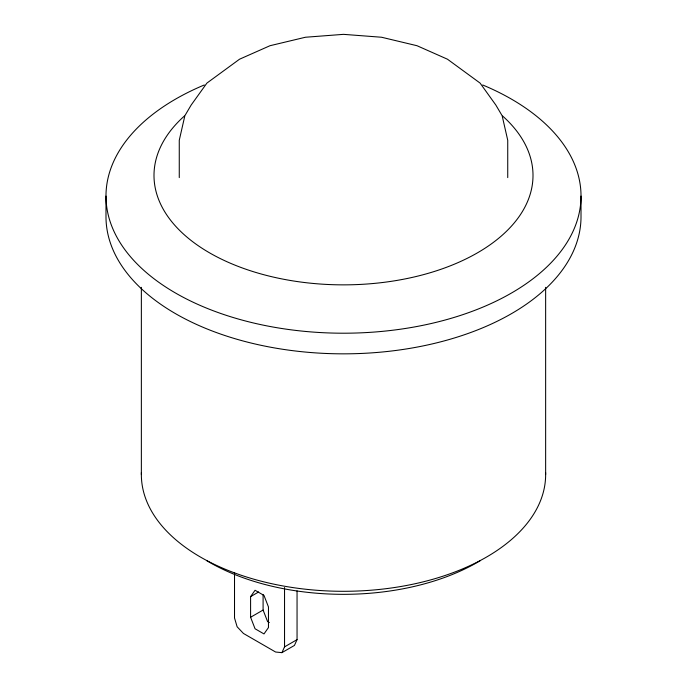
<?xml version="1.0" encoding="UTF-8"?>
<svg xmlns="http://www.w3.org/2000/svg" width="687" height="687" viewBox="0 0 687 687"><rect width="100%" height="100%" fill="white"/><g stroke="black" fill="none" stroke-linecap="round" stroke-linejoin="round"><path stroke-width="1.03" d="M234.516 572.426L234.516 617.982L237.127 626.784L243.447 633.457L275.607 652.023L281.919 652.65L284.538 646.871L284.538 587.54M297.05 590.914L297.05 639.649L294.431 645.428L281.919 652.65M250.592 596.625L255.057 590.27L263.988 595.431L268.462 606.939L268.462 627.574L263.988 633.929L255.057 628.768L250.592 617.261L250.592 596.625L258.63 591.988M250.592 617.261L263.095 610.039L263.095 594.564M284.538 646.871L297.05 639.649M269.356 622.577L267.569 621.546L263.095 610.039M581.013 196.078L581.013 216.714A237.513 137.125 0 0 1 343.5 353.839A237.513 137.125 0 0 1 105.987 216.714L105.987 196.078M545.641 287.338L545.641 474.597M507.736 177.607L507.736 140.268L502.145 115.734L495.842 105.051L480.093 83.093L447.469 59.211L417.018 45.72L381.551 37.244L343.5 34.35L305.449 37.244L269.982 45.72L239.531 59.211L206.907 83.093L191.158 105.051L184.855 115.734L179.264 140.268L179.264 177.607M141.359 287.338L141.359 474.597M545.607 472.51A202.141 116.704 0 0 1 343.5 591.301A202.141 116.704 0 0 1 141.393 472.51M480.368 560.592A189.509 109.413 0 0 1 206.632 560.592M502.609 116.017A189.509 109.413 0 0 1 467.744 258.063A189.509 109.413 0 0 1 219.256 258.063A189.509 109.413 0 0 1 184.391 116.017M482.686 84.965A237.513 137.125 0 0 1 520.128 287.759A237.513 137.125 0 0 1 166.872 287.759A237.513 137.125 0 0 1 204.314 84.965"/></g></svg>
